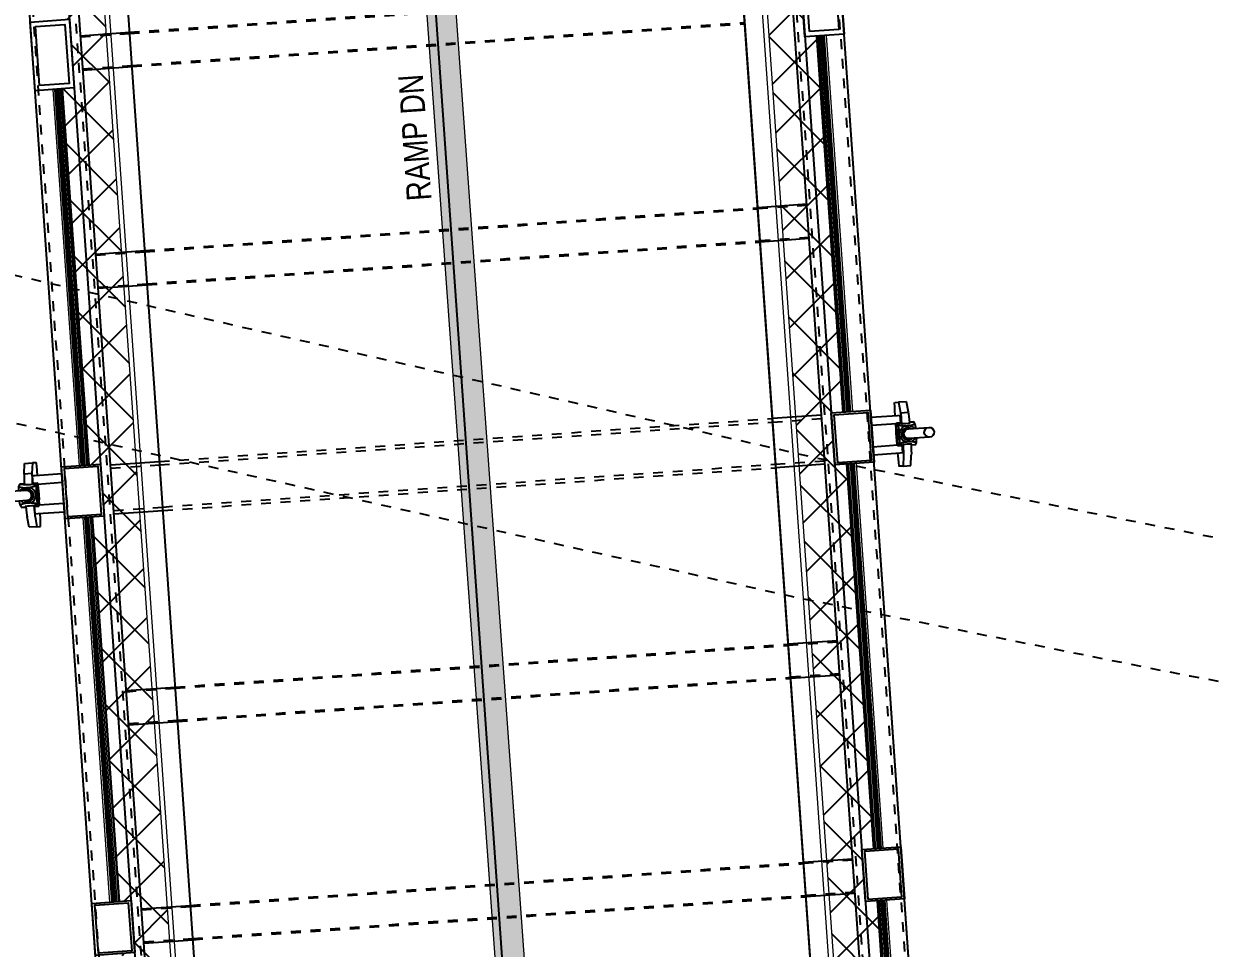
# Model space of a CAD drawing. Header units: millimetres. Extents: x 50357 to 985146, y 723188 to 1803594.
# Drawn here: x 834544.32 to 834556.41, y 818179.94 to 818189.34 of the extents above; entities that cross this region are included whole.
import ezdxf
from ezdxf.xclip import XClip

# ---------------------------------------------------------------- set-up
doc = ezdxf.new("R2010")
doc.units = ezdxf.units.MM
doc.header["$LTSCALE"] = 3
doc.header["$MEASUREMENT"] = 0
for name, pattern in [('DASHED2', [0.375, 0.25, -0.125]), ('PHANTOM2', [1.25, 0.625, -0.125, 0.125, -0.125, 0.125, -0.125]), ('x-baseplan$0$DGN Style 2', [1.94727e-06, 0, -1.94727e-06]), ('XXASB-PIW-ARC-DWG-1012-MWP-XXXX-WS3-XC$0$XXXXX-PIW-P-ASB_BRIDGE_DECK_STR-XXX$0$Member Hidden', [4.5, 2.5, -2])]:
    doc.linetypes.add(name, pattern=pattern)
doc.layers.add('-Excluded area line', color=7, linetype='DASHED2', lineweight=40)
doc.layers.add('00_Xref', color=7, linetype='Continuous')
for name, color, linetype, true_color in [('WKD071__', 7, 'Continuous', 0x6e6e6e), ('x-baseplan$0$AR-ROAD_AR_BS_MI_', 7, 'Continuous', 0x6d6d6d), ('XXASB-PIW-ARC-DWG-1012-MWP-XXXX-WS3-XC$0$XXXXX-PIW-P-ASB_BRIDGE_DECK_ARC-XXX$0$A-GENM_PATT', 7, 'Continuous', 0x6e6e6e), ('XXASB-PIW-ARC-DWG-1012-MWP-XXXX-WS3-XC$0$XXXXX-PIW-P-ASB_BRIDGE_DECK_STR-XXX$0$A-GENM', 7, 'Continuous', 0x6e6e6e), ('XXASB-PIW-ARC-DWG-1012-MWP-XXXX-WS3-XC$0$XXXXX-PIW-P-ASB_BRIDGE_DECK_STR-XXX$0$ADS04012', 7, 'Continuous', 0x6e6e6e), ('XXASB-PIW-ARC-DWG-1012-MWP-XXXX-WS3-XC$0$XXXXX-PIW-P-ASB_BRIDGE_DECK_STR-XXX$0$ADS280__', 7, 'Continuous', 0x6e6e6e), ('XXASB-PIW-ARC-DWG-1012-MWP-XXXX-WS3-XC$0$XXXXX-PIW-P-ASB_BRIDGE_DECK_STR-XXX$0$ADS280_B', 7, 'Continuous', 0x6e6e6e), ('XXASB-PIW-ARC-DWG-1012-MWP-XXXX-WS3-XC$0$XXXXX-PIW-P-ASB_BRIDGE_DECK_STR-XXX$0$ADS280_C', 7, 'Continuous', 0x6e6e6e), ('XXASB-PIW-ARC-DWG-1012-MWP-XXXX-WS3-XC$0$XXXXX-PIW-P-ASB_BRIDGE_DECK_STR-XXX$0$ADS280_H', 7, 'XXASB-PIW-ARC-DWG-1012-MWP-XXXX-WS3-XC$0$XXXXX-PIW-P-ASB_BRIDGE_DECK_STR-XXX$0$Member Hidden', 0x6e6e6e)]:
    doc.layers.add(name, color=color, linetype=linetype, true_color=true_color)
for name, color, linetype, lineweight, true_color in [('XXASB-PIW-ARC-DWG-1012-MWP-XXXX-WS3-XC$0$XXXXX-PIW-P-ASB_BRIDGE_DECK_ARC-XXX$0$A-FLOR', 7, 'Continuous', 25, 0x6e6e6e), ('XXASB-PIW-ARC-DWG-1012-MWP-XXXX-WS3-XC$0$XXXXX-PIW-P-ASB_BRIDGE_DECK_ARC-XXX$0$A-FLOR-HRAL', 7, 'Continuous', 13, 0x6e6e6e), ('XXASB-PIW-ARC-DWG-1012-MWP-XXXX-WS3-XC$0$XXXXX-PIW-P-ASB_BRIDGE_DECK_ARC-XXX$0$A-GENM', 7, 'Continuous', 13, 0x6e6e6e), ('XXASB-PIW-ARC-DWG-1012-MWP-XXXX-WS3-XC$0$XXXXX-PIW-P-ASB_BRIDGE_DECK_ARC-XXX$0$ADS280__', 7, 'Continuous', 13, 0x6e6e6e), ('XXASB-PIW-ARC-DWG-1012-MWP-XXXX-WS3-XC$0$XXXXX-PIW-P-ASB_BRIDGE_DECK_ARC-XXX$0$Q-SPCQ', 7, 'Continuous', 13, 0x6e6e6e)]:
    doc.layers.add(name, color=color, linetype=linetype, lineweight=lineweight, true_color=true_color)
doc.styles.add('XXASB-PIW-ARC-DWG-1012-MWP-XXXX-WS3-XC$0$XXXXX-PIW-P-ASB_BRIDGE_DECK_STR-XXX$0$Standard', font='arial.ttf', dxfattribs={"width": 0.8})

# ---------------------------------------------------------------- blocks, each defined once
blk = doc.blocks.new('x-baseplan')
blk.add_lwpolyline([(834550.55, 818213.81), (834557.171, 818119.106), (834549.739, 818118.586), (834547.98, 818143.75), (834547.581, 818143.722), (834547.541, 818144.296), (834539.964, 818143.766), (834540.021, 818142.96), (834532.454, 818142.451), (834523.973, 818144.32), (834526.254, 818154.672), (834539.411, 818151.675), (834539.646, 818148.322), (834547.222, 818148.851), (834547.183, 818149.408), (834547.582, 818149.436), (834542.996, 818215.041), (834543.221, 818215.057), (834550.326, 818213.794), (834550.55, 818213.81)])
at = {"layer": 'x-baseplan$0$AR-ROAD_AR_BS_MI_', "linetype": 'x-baseplan$0$DGN Style 2', "flags": 128}
for points in [[(834535.9, 818189.013), (834542.365, 818187.211), (834552.454, 818184.913), (834554.355, 818184.534), (834556.444, 818184.118), (834560.446, 818183.392), (834564.461, 818182.737), (834568.486, 818182.152), (834572.521, 818181.637), (834580.728, 818181.152)], [(834535.563, 818187.615), (834542.012, 818185.778), (834552.197, 818183.506), (834556.186, 818182.71), (834560.189, 818181.985), (834564.203, 818181.33), (834568.229, 818180.745), (834573.74, 818180.042)]]:
    blk.add_lwpolyline(points, dxfattribs=at)
blk = doc.blocks.new('XXASB-PIW-ARC-DWG-1012-MWP-XXXX-WS3-XC$0$XXXXX-PIW-P-ASB_BRIDGE_DECK_ARC-XXX$0$Top Rail Type - Top Rail_Internal_-3272771-DECK F_F_L__ARC')
at = {"layer": 'XXASB-PIW-ARC-DWG-1012-MWP-XXXX-WS3-XC$0$XXXXX-PIW-P-ASB_BRIDGE_DECK_ARC-XXX$0$A-FLOR-HRAL'}
for p, q in [((-673385, 127659), (-673385, 164859)), ((-673335, 127659), (-673335, 164859))]:
    blk.add_line(p, q, dxfattribs=at)
blk = doc.blocks.new('XXASB-PIW-ARC-DWG-1012-MWP-XXXX-WS3-XC$0$XXXXX-PIW-P-ASB_BRIDGE_DECK_ARC-XXX$0$Top Rail Type - Top Rail_Internal_-3272781-DECK F_F_L__ARC')
at = {"layer": 'XXASB-PIW-ARC-DWG-1012-MWP-XXXX-WS3-XC$0$XXXXX-PIW-P-ASB_BRIDGE_DECK_ARC-XXX$0$A-FLOR-HRAL'}
for p, q in [((-666710, 127659), (-666710, 164873)), ((-666660, 127659), (-666660, 164870))]:
    blk.add_line(p, q, dxfattribs=at)
blk = doc.blocks.new('XXASB-PIW-ARC-DWG-1012-MWP-XXXX-WS3-XC$0$XXXXX-PIW-P-ASB_BRIDGE_DECK_ARC-XXX$0$Railing - Railing-3272793-DECK F_F_L__ARC')
at = {"layer": 'XXASB-PIW-ARC-DWG-1012-MWP-XXXX-WS3-XC$0$XXXXX-PIW-P-ASB_BRIDGE_DECK_ARC-XXX$0$A-FLOR-HRAL'}
for p, q in [((-666157, 145109), (-666157, 141274)), ((-666138, 141274), (-666138, 145109)), ((-666135, 141274), (-666135, 145109)), ((-666128, 141274), (-666128, 145109)), ((-666126, 141274), (-666126, 145109)), ((-666125, 141274), (-666125, 145109)), ((-666119, 141274), (-666119, 145109)), ((-666118, 141274), (-666118, 145109)), ((-666117, 141274), (-666117, 145109)), ((-666116, 141274), (-666116, 145109)), ((-666110, 141274), (-666110, 145109)), ((-666109, 141274), (-666109, 145109)), ((-666107, 141274), (-666107, 145109)), ((-666099, 141274), (-666099, 145109)), ((-666097, 141274), (-666097, 145109)), ((-666078, 141274), (-666078, 145109)), ((-666157, 140744), (-666157, 136824)), ((-666138, 136824), (-666138, 140744)), ((-666135, 136824), (-666135, 140744)), ((-666128, 136824), (-666128, 140744)), ((-666126, 136824), (-666126, 140744)), ((-666125, 136824), (-666125, 140744)), ((-666119, 136824), (-666119, 140744)), ((-666118, 136824), (-666118, 140744)), ((-666117, 136824), (-666117, 140744)), ((-666116, 136824), (-666116, 140744)), ((-666110, 136824), (-666110, 140744)), ((-666109, 136824), (-666109, 140744)), ((-666107, 136824), (-666107, 140744)), ((-666100, 136824), (-666099, 140744)), ((-666097, 136824), (-666097, 140744)), ((-666078, 136824), (-666078, 140744)), ((-666157, 136294), (-666157, 132374)), ((-666138, 132374), (-666138, 136294)), ((-666135, 132374), (-666135, 136294)), ((-666128, 132374), (-666128, 136294)), ((-666126, 132374), (-666126, 136294)), ((-666125, 132374), (-666125, 136294)), ((-666119, 132374), (-666119, 136294)), ((-666118, 132374), (-666118, 136294)), ((-666117, 132374), (-666117, 136294)), ((-666116, 132374), (-666116, 136294)), ((-666110, 132374), (-666110, 136294)), ((-666109, 132374), (-666109, 136294)), ((-666107, 132374), (-666107, 136294)), ((-666100, 132374), (-666100, 136294)), ((-666097, 132374), (-666097, 136294)), ((-666078, 132374), (-666078, 136294))]:
    blk.add_line(p, q, dxfattribs=at)
blk = doc.blocks.new('XXASB-PIW-ARC-DWG-1012-MWP-XXXX-WS3-XC$0$XXXXX-PIW-P-ASB_BRIDGE_DECK_ARC-XXX$0$Railing - Railing-3272798-DECK F_F_L__ARC')
at = {"layer": 'XXASB-PIW-ARC-DWG-1012-MWP-XXXX-WS3-XC$0$XXXXX-PIW-P-ASB_BRIDGE_DECK_ARC-XXX$0$A-FLOR-HRAL'}
for p, q in [((-673967, 145109), (-673967, 141274)), ((-673948, 145109), (-673948, 141274)), ((-673945, 145109), (-673945, 141274)), ((-673938, 145109), (-673938, 141274)), ((-673936, 145109), (-673936, 141274)), ((-673935, 145109), (-673935, 141274)), ((-673929, 145109), (-673929, 141274)), ((-673928, 145109), (-673928, 141274)), ((-673927, 145109), (-673927, 141274)), ((-673926, 145109), (-673926, 141274)), ((-673920, 145109), (-673920, 141274)), ((-673919, 145109), (-673919, 141274)), ((-673917, 145109), (-673917, 141274)), ((-673909, 145109), (-673909, 141274)), ((-673907, 145109), (-673907, 141274)), ((-673888, 141274), (-673888, 145109)), ((-673967, 140744), (-673967, 136824)), ((-673948, 140744), (-673948, 136824)), ((-673945, 140744), (-673945, 136824)), ((-673938, 140744), (-673938, 136824)), ((-673936, 140744), (-673936, 136824)), ((-673935, 140744), (-673935, 136824)), ((-673929, 140744), (-673929, 136824)), ((-673928, 140744), (-673928, 136824)), ((-673927, 140744), (-673927, 136824)), ((-673926, 140744), (-673926, 136824)), ((-673920, 140744), (-673920, 136824)), ((-673919, 140744), (-673919, 136824)), ((-673917, 140744), (-673917, 136824)), ((-673909, 140744), (-673910, 136824)), ((-673907, 140744), (-673907, 136824)), ((-673888, 136824), (-673888, 140744))]:
    blk.add_line(p, q, dxfattribs=at)
blk = doc.blocks.new('XXASB-PIW-ARC-DWG-1012-MWP-XXXX-WS3-XC$0$XXXXX-PIW-P-ASB_BRIDGE_DECK_ARC-XXX')
at = {"layer": 'XXASB-PIW-ARC-DWG-1012-MWP-XXXX-WS3-XC$0$XXXXX-PIW-P-ASB_BRIDGE_DECK_ARC-XXX$0$A-GENM_PATT'}
h = blk.add_hatch(dxfattribs=at)
h.set_pattern_fill('ANSI37', color=256, scale=3000)
h.set_pattern_definition([(45, (6708.63, 468.96), (-265.16504294, 265.16504294), []), (135, (6708.63, 468.96), (-265.16504294, -265.16504294), [])])
h.paths.add_polyline_path([(834551553, 818194271), (834551915, 818194296), (834551960, 818193649), (834552090, 818193658), (834552351, 818189917), (834552221, 818189908), (834552270, 818189210), (834552400, 818189219), (834552667, 818185393), (834552538, 818185384), (834552575, 818184855), (834552704, 818184864), (834552978, 818180954), (834552848, 818180945), (834552885, 818180416), (834553015, 818180425), (834553288, 818176515), (834553158, 818176506), (834553195, 818175977), (834553325, 818175986), (834553598, 818172076), (834553469, 818172067), (834553505, 818171538), (834553635, 818171547), (834553832, 818168734), (834553341, 818168699)])
h = blk.add_hatch(dxfattribs=at)
h.set_pattern_fill('ANSI37', color=256, scale=3000)
h.set_pattern_definition([(45, (0, 0), (-265.16504294, 265.16504294), []), (135, (0, 0), (-265.16504294, -265.16504294), [])])
h.paths.add_polyline_path([(834544844, 818193802), (834544483, 818193777), (834544528, 818193129), (834544398, 818193120), (834544660, 818189379), (834544789, 818189388), (834544838, 818188690), (834544709, 818188681), (834544976, 818184855), (834545106, 818184865), (834545143, 818184336), (834545013, 818184327), (834545286, 818180416), (834545416, 818180425), (834545453, 818179897), (834545323, 818179888), (834545597, 818175977), (834545726, 818175986), (834545763, 818175457), (834545634, 818175448), (834545907, 818171538), (834546037, 818171547), (834546074, 818171018), (834545944, 818171009), (834546141, 818168196), (834546632, 818168230)])
at = {"layer": 'XXASB-PIW-ARC-DWG-1012-MWP-XXXX-WS3-XC$0$XXXXX-PIW-P-ASB_BRIDGE_DECK_ARC-XXX$0$Q-SPCQ'}
h = blk.add_hatch(dxfattribs=at)
h.set_pattern_fill('FLEX', color=256, scale=10, angle=93.9987)
h.set_pattern_definition([(93.998705, (834733143.105, 817782021.74), (-63.345417, -4.4281045), [63.5, -63.5]), (138.998705, (834733138.677, 817782085.085), (-63.345417, -4.4281045), [15.875, -58.052561, 15.875, -89.802561])])
h.paths.add_polyline_path([(834551476, 818147152), (834551775, 818147173), (834546924, 818214372), (834546620, 818214426)])
at = {"layer": 'XXASB-PIW-ARC-DWG-1012-MWP-XXXX-WS3-XC$0$XXXXX-PIW-P-ASB_BRIDGE_DECK_ARC-XXX$0$A-FLOR'}
blk.add_line((834551685, 818144159), (834547177, 818208652), dxfattribs=at)
at = {"layer": 'XXASB-PIW-ARC-DWG-1012-MWP-XXXX-WS3-XC$0$XXXXX-PIW-P-ASB_BRIDGE_DECK_ARC-XXX$0$A-GENM'}
for p, q in [((834552385, 818189218), (834552652, 818185392)), ((834552667, 818185393), (834552400, 818189219)), ((834544709, 818188681), (834544976, 818184855)), ((834544991, 818184856), (834544723, 818188682)), ((834552689, 818184863), (834552963, 818180953)), ((834552978, 818180954), (834552704, 818184864)), ((834545013, 818184327), (834545286, 818180416)), ((834545301, 818180417), (834545028, 818184328)), ((834553000, 818180424), (834553273, 818176514)), ((834553288, 818176515), (834553015, 818180425))]:
    blk.add_line(p, q, dxfattribs=at)
at = {"layer": 'XXASB-PIW-ARC-DWG-1012-MWP-XXXX-WS3-XC$0$XXXXX-PIW-P-ASB_BRIDGE_DECK_ARC-XXX$0$ADS280__'}
for p, q in [((834550324, 818208447), (834554796, 818144477)), ((834548232, 818148750), (834544089, 818208011))]:
    blk.add_line(p, q, dxfattribs=at)
at = {"layer": 'XXASB-PIW-ARC-DWG-1012-MWP-XXXX-WS3-XC$0$XXXXX-PIW-P-ASB_BRIDGE_DECK_ARC-XXX$0$Q-SPCQ'}
blk.add_lwpolyline([(834551476, 818147152), (834551775, 818147173), (834546924, 818214372), (834546620, 818214426)], close=True, dxfattribs=at)
at = {"layer": 'XXASB-PIW-ARC-DWG-1012-MWP-XXXX-WS3-XC$0$XXXXX-PIW-P-ASB_BRIDGE_DECK_ARC-XXX$0$A-FLOR-HRAL', "rotation": 3.999000000000387}
for name in ['XXASB-PIW-ARC-DWG-1012-MWP-XXXX-WS3-XC$0$XXXXX-PIW-P-ASB_BRIDGE_DECK_ARC-XXX$0$Railing - Railing-3272798-DECK F_F_L__ARC', 'XXASB-PIW-ARC-DWG-1012-MWP-XXXX-WS3-XC$0$XXXXX-PIW-P-ASB_BRIDGE_DECK_ARC-XXX$0$Railing - Railing-3272793-DECK F_F_L__ARC', 'XXASB-PIW-ARC-DWG-1012-MWP-XXXX-WS3-XC$0$XXXXX-PIW-P-ASB_BRIDGE_DECK_ARC-XXX$0$Top Rail Type - Top Rail_Internal_-3272781-DECK F_F_L__ARC', 'XXASB-PIW-ARC-DWG-1012-MWP-XXXX-WS3-XC$0$XXXXX-PIW-P-ASB_BRIDGE_DECK_ARC-XXX$0$Top Rail Type - Top Rail_Internal_-3272771-DECK F_F_L__ARC']:
    blk.add_blockref(name, (835227065, 818090920), dxfattribs=at)
blk = doc.blocks.new('XXASB-PIW-ARC-DWG-1012-MWP-XXXX-WS3-XC$0$XXXXX-PIW-P-ASB_BRIDGE_DECK_STR-XXX$0$C1')
at = {"layer": 'XXASB-PIW-ARC-DWG-1012-MWP-XXXX-WS3-XC$0$XXXXX-PIW-P-ASB_BRIDGE_DECK_STR-XXX$0$ADS280_C'}
for points in [[(-350, 200), (350, 200), (350, -200), (-350, -200)], [(-300, 150), (300, 150), (300, -150), (-300, -150)]]:
    blk.add_lwpolyline(points, close=True, dxfattribs=at)
blk = doc.blocks.new('XXASB-PIW-ARC-DWG-1012-MWP-XXXX-WS3-XC$0$XXXXX-PIW-P-ASB_BRIDGE_DECK_STR-XXX$0$C2')
at = {"layer": 'XXASB-PIW-ARC-DWG-1012-MWP-XXXX-WS3-XC$0$XXXXX-PIW-P-ASB_BRIDGE_DECK_STR-XXX$0$ADS280_C'}
for points in [[(-265, 200), (265, 200), (265, -200), (-265, -200)], [(-245, 170), (245, 170), (245, -170), (-245, -170)]]:
    blk.add_lwpolyline(points, close=True, dxfattribs=at)
blk = doc.blocks.new('XXASB-PIW-ARC-DWG-1012-MWP-XXXX-WS3-XC$0$XXXXX-PIW-P-ASB_BRIDGE_DECK_STR-XXX$0$Hanger Joint - Hanger Joint-V14-DECK F_F_L__STR')
at = {"layer": 'XXASB-PIW-ARC-DWG-1012-MWP-XXXX-WS3-XC$0$XXXXX-PIW-P-ASB_BRIDGE_DECK_STR-XXX$0$A-GENM'}
for p, q in [((834555111, 818158859), (834555072, 818158856)), ((834555111, 818158859), (834555190, 818158864)), ((834555129, 818158754), (834555111, 818158859)), ((834555190, 818158864), (834555209, 818158760)), ((834555082, 818158639), (834555086, 818158581)), ((834555093, 818158482), (834555097, 818158424)), ((834555156, 818158210), (834555160, 818158318)), ((834555160, 818158318), (834555240, 818158324)), ((834555240, 818158324), (834555236, 818158216)), ((834555117, 818158208), (834555156, 818158210)), ((834555236, 818158216), (834555156, 818158210))]:
    blk.add_line(p, q, dxfattribs=at)
for centre, major_axis, start_param, end_param in [((834555083, 818158707), (-10, 150), 0, 1.452786), ((834555222, 818158541), (-16, 230), 5.198748, 5.968692), ((834555142, 818158535), (-16, 230), 5.199753, 5.968692), ((834555142, 818158535), (-16, 230), 3.477995, 4.225484), ((834555222, 818158541), (-16, 230), 3.477995, 4.226477), ((834555107, 818158357), (-10, 150), 1.688806, 3.141593)]:
    blk.add_ellipse(centre, major_axis=major_axis, ratio=0.035329, start_param=start_param, end_param=end_param, dxfattribs=at)
blk = doc.blocks.new('XXASB-PIW-ARC-DWG-1012-MWP-XXXX-WS3-XC$0$XXXXX-PIW-P-ASB_BRIDGE_DECK_STR-XXX$0$Hanger Node - Hanger Node-V24-DECK F_F_L__STR')
at = {"layer": 'XXASB-PIW-ARC-DWG-1012-MWP-XXXX-WS3-XC$0$XXXXX-PIW-P-ASB_BRIDGE_DECK_STR-XXX$0$A-GENM'}
for p, q in [((834546255, 818158031), (834546251, 818158022)), ((834546255, 818158031), (834546298, 818158034)), ((834546299, 818158035), (834546256, 818158032)), ((834546298, 818158034), (834546288, 818158010)), ((834546112, 818157998), (834546123, 818158022)), ((834546166, 818158026), (834546123, 818158023)), ((834546123, 818158022), (834546166, 818158025)), ((834546161, 818158015), (834546166, 818158025)), ((834546194, 818157970), (834546190, 818157970)), ((834546309, 818157973), (834546304, 818157973)), ((834546313, 818157967), (834546309, 818157973)), ((834546139, 818157789), (834546125, 818157811)), ((834546139, 818157789), (834546182, 818157792)), ((834546140, 818157788), (834546183, 818157791)), ((834546182, 818157792), (834546176, 818157801)), ((834546198, 818157850), (834546202, 818157850)), ((834546266, 818157807), (834546272, 818157798)), ((834546272, 818157798), (834546314, 818157801)), ((834546272, 818157797), (834546315, 818157800)), ((834546301, 818157824), (834546314, 818157801)), ((834546312, 818157863), (834546317, 818157863)), ((834546317, 818157863), (834546320, 818157870))]:
    blk.add_line(p, q, dxfattribs=at)
at = {"layer": 'XXASB-PIW-ARC-DWG-1012-MWP-XXXX-WS3-XC$0$XXXXX-PIW-P-ASB_BRIDGE_DECK_STR-XXX$0$A-GENM', "flags": 128}
for points in [[(834546251, 818158022), (834546229, 818158019), (834546206, 818158018), (834546183, 818158016), (834546161, 818158015)], [(834546176, 818157801), (834546198, 818157803), (834546221, 818157805), (834546244, 818157806), (834546266, 818157807)]]:
    blk.add_lwpolyline(points, dxfattribs=at)
at = {"layer": 'XXASB-PIW-ARC-DWG-1012-MWP-XXXX-WS3-XC$0$XXXXX-PIW-P-ASB_BRIDGE_DECK_STR-XXX$0$A-GENM'}
for centre, major_axis, ratio, start_param, end_param in [((834546264, 818157915), (-8, 118), 0.035329, 6.176011, 6.419948), ((834546307, 818157918), (-8, 118), 0.035329, 5.184875, 6.419948), ((834546131, 818157905), (-8, 118), 0.035329, 6.176011, 6.419948), ((834546199, 818157910), (-5.9, 84.8), 0.999376, 0.359432, 0.938516), ((834546198, 818157910), (-4.4, 63.2), 0.999376, 0.000003, 0.649708), ((834546194, 818157910), (-4.2, 59.9), 0.999376, 0.000002, 0.558196), ((834546174, 818157908), (-8, 118), 0.035329, 6.119778, 6.419948), ((834546194, 818157910), (-4.2, 59.9), 0.999376, 3.141599, 6.283191), ((834546198, 818157910), (-4.4, 63.2), 0.999376, 3.141592, 6.283185), ((834546198, 818157910), (-4.2, 59.9), 0.999376, 3.141595, 6.283188), ((834546190, 818157910), (-3.5, 49.9), 0.999376, 5.834386, 5.870449), ((834546199, 818157910), (-5.9, 84.8), 0.999376, 3.501025, 5.923751), ((834546190, 818157910), (-3.5, 49.9), 0.999376, 5.331252, 5.420692), ((834546190, 818157910), (-3.5, 49.9), 0.999376, 4.904436, 4.936786), ((834546308, 818157918), (-3.8, 54.9), 0.035329, 6.058786, 7.853982), ((834546307, 818157918), (-3.2, 45.6), 0.035329, 0.261799, 1.570796), ((834546307, 818157918), (-3.2, 45.6), 0.035329, 1.570796, 2.879793), ((834546308, 818157918), (-3.8, 54.9), 0.035329, 1.570796, 3.365992), ((834546313, 818157918), (-3.8, 54.9), 0.035329, 5.989381, 7.853982), ((834546313, 818157918), (-3.8, 54.9), 0.035329, 1.570796, 3.435396), ((834546316, 818157918), (-3.4, 48.8), 0.035329, 4.712389, 7.853982), ((834546316, 818157918), (-3.4, 48.8), 0.035329, 1.570796, 4.712389), ((834546199, 818157910), (-5.9, 84.8), 0.999376, 2.203089, 2.782161), ((834546131, 818157905), (-8, 118), 0.035329, 3.00483, 3.248767), ((834546198, 818157910), (-4.4, 63.2), 0.999376, 2.491885, 3.141589), ((834546194, 818157910), (-4.2, 59.9), 0.999376, 2.5834, 3.141593), ((834546174, 818157908), (-8, 118), 0.035329, 3.00483, 3.308379), ((834546190, 818157910), (-3.5, 49.9), 0.999376, 3.554329, 3.590392), ((834546190, 818157910), (-3.5, 49.9), 0.999376, 4.00824, 4.075667), ((834546190, 818157910), (-3.5, 49.9), 0.999376, 4.48799, 4.52034), ((834546264, 818157915), (-8, 118), 0.035329, 3.00483, 3.248767), ((834546307, 818157918), (-8, 118), 0.035329, 3.00483, 4.239903)]:
    blk.add_ellipse(centre, major_axis=major_axis, ratio=ratio, start_param=start_param, end_param=end_param, dxfattribs=at)
for points, knots in [([(834546111, 818157954), (834546111, 818157955), (834546111, 818157956), (834546111, 818157958), (834546111, 818157962), (834546111, 818157966), (834546111, 818157973), (834546111, 818157981), (834546112, 818157989), (834546112, 818157995), (834546112, 818157998)], [0.6920213, 0.6920213, 0.6920213, 0.6920213, 0.7, 0.7166667, 0.7333333, 0.7666667, 0.8, 0.8666667, 0.9333333, 1, 1, 1, 1]), ([(834546112, 818157998), (834546115, 818157997), (834546121, 818157995), (834546128, 818157994), (834546135, 818157992), (834546140, 818157991), (834546145, 818157990), (834546150, 818157989), (834546157, 818157988), (834546161, 818157988), (834546164, 818157987)], [0, 0, 0, 0, 0.2, 0.4, 0.5, 0.6, 0.7, 0.8, 0.9, 1, 1, 1, 1]), ([(834546164, 818157987), (834546167, 818157987), (834546170, 818157988), (834546175, 818157988), (834546178, 818157988), (834546183, 818157988), (834546188, 818157988), (834546191, 818157989), (834546193, 818157989)], [0, 0, 0, 0, 0.333333, 0.416667, 0.5, 0.666667, 0.833333, 1, 1, 1, 1]), ([(834546193, 818157989), (834546195, 818157989), (834546199, 818157989), (834546204, 818157990), (834546208, 818157990), (834546211, 818157990), (834546216, 818157991), (834546220, 818157991), (834546223, 818157992)], [0, 0, 0, 0, 0.166667, 0.333333, 0.5, 0.583333, 0.666667, 1, 1, 1, 1]), ([(834546223, 818157992), (834546226, 818157992), (834546232, 818157993), (834546239, 818157995), (834546246, 818157997), (834546252, 818157999), (834546259, 818158001), (834546267, 818158003), (834546276, 818158006), (834546284, 818158009), (834546288, 818158010)], [0, 0, 0, 0, 0.1, 0.2, 0.3, 0.4, 0.5, 0.6, 0.8, 1, 1, 1, 1]), ([(834546288, 818158010), (834546287, 818158007), (834546287, 818158002), (834546287, 818157993), (834546286, 818157985), (834546286, 818157979), (834546286, 818157974), (834546286, 818157971), (834546286, 818157968), (834546286, 818157966), (834546286, 818157964), (834546286, 818157962), (834546286, 818157960), (834546286, 818157958), (834546286, 818157956), (834546286, 818157953), (834546286, 818157951), (834546286, 818157949), (834546286, 818157949), (834546286, 818157947), (834546286, 818157946), (834546286, 818157944), (834546286, 818157942), (834546286, 818157939), (834546286, 818157936), (834546286, 818157933), (834546287, 818157931), (834546287, 818157930), (834546287, 818157928), (834546287, 818157926), (834546287, 818157923), (834546287, 818157920), (834546287, 818157916), (834546288, 818157913), (834546288, 818157909), (834546288, 818157906), (834546288, 818157904), (834546288, 818157903), (834546289, 818157901), (834546289, 818157900), (834546289, 818157897), (834546289, 818157893), (834546290, 818157890), (834546290, 818157888), (834546290, 818157887), (834546290, 818157885), (834546291, 818157884), (834546291, 818157883), (834546291, 818157882), (834546291, 818157880), (834546291, 818157877), (834546292, 818157874), (834546292, 818157872), (834546292, 818157871), (834546293, 818157869), (834546293, 818157867), (834546293, 818157865), (834546294, 818157862), (834546294, 818157859), (834546295, 818157855), (834546296, 818157848), (834546297, 818157840), (834546299, 818157832), (834546300, 818157826), (834546301, 818157824)], [0, 0, 0, 0, 0.066667, 0.133333, 0.2, 0.233333, 0.266667, 0.283333, 0.3, 0.316667, 0.325, 0.333333, 0.341667, 0.35, 0.366667, 0.383333, 0.391667, 0.395833, 0.4, 0.404167, 0.408333, 0.416667, 0.425, 0.433333, 0.45, 0.458333, 0.4625, 0.466667, 0.470833, 0.475, 0.483333, 0.491667, 0.5, 0.508333, 0.516667, 0.525, 0.529167, 0.533333, 0.5375, 0.541667, 0.55, 0.566667, 0.575, 0.583333, 0.591667, 0.595833, 0.6, 0.604167, 0.608333, 0.616667, 0.633333, 0.65, 0.658333, 0.666667, 0.675, 0.683333, 0.7, 0.716667, 0.733333, 0.766667, 0.8, 0.866667, 0.933333, 1, 1, 1, 1]), ([(834546125, 818157811), (834546125, 818157814), (834546124, 818157820), (834546122, 818157828), (834546121, 818157836), (834546119, 818157842), (834546119, 818157847), (834546118, 818157850), (834546118, 818157852), (834546118, 818157854), (834546118, 818157854)], [0, 0, 0, 0, 0.0666667, 0.1333333, 0.2, 0.2333333, 0.2666667, 0.2833333, 0.3, 0.307938, 0.307938, 0.307938, 0.307938]), ([(834546175, 818157829), (834546173, 818157828), (834546168, 818157827), (834546162, 818157825), (834546156, 818157823), (834546151, 818157822), (834546147, 818157820), (834546141, 818157818), (834546133, 818157815), (834546128, 818157813), (834546125, 818157811)], [0, 0, 0, 0, 0.1, 0.2, 0.3, 0.4, 0.5, 0.6, 0.8, 1, 1, 1, 1]), ([(834546204, 818157831), (834546202, 818157831), (834546199, 818157831), (834546194, 818157831), (834546190, 818157830), (834546186, 818157830), (834546182, 818157829), (834546178, 818157829), (834546175, 818157829)], [0, 0, 0, 0, 0.166667, 0.333333, 0.5, 0.583333, 0.666667, 1, 1, 1, 1]), ([(834546234, 818157833), (834546231, 818157833), (834546227, 818157833), (834546223, 818157832), (834546219, 818157832), (834546215, 818157832), (834546210, 818157832), (834546206, 818157832), (834546204, 818157831)], [0, 0, 0, 0, 0.333333, 0.416667, 0.5, 0.666667, 0.833333, 1, 1, 1, 1]), ([(834546301, 818157824), (834546297, 818157824), (834546289, 818157826), (834546279, 818157827), (834546271, 818157829), (834546264, 818157830), (834546258, 818157830), (834546251, 818157831), (834546243, 818157832), (834546237, 818157833), (834546234, 818157833)], [0, 0, 0, 0, 0.2, 0.4, 0.5, 0.6, 0.7, 0.8, 0.9, 1, 1, 1, 1])]:
    blk.add_open_spline(points, degree=3, knots=knots, dxfattribs=at)
blk = doc.blocks.new('XXASB-PIW-ARC-DWG-1012-MWP-XXXX-WS3-XC$0$XXXXX-PIW-P-ASB_BRIDGE_DECK_STR-XXX$0$Hanger Rod M100 - Vertical Rod-3372036-DECK F_F_L__STR')
at = {"layer": 'XXASB-PIW-ARC-DWG-1012-MWP-XXXX-WS3-XC$0$XXXXX-PIW-P-ASB_BRIDGE_DECK_STR-XXX$0$A-GENM'}
for p, q in [((834546187, 818157959), (834545980, 818157945)), ((834545987, 818157845), (834546194, 818157860))]:
    blk.add_line(p, q, dxfattribs=at)
for centre, start_param, end_param in [((834545984, 818157895), 0.000004, 3.141596), ((834545984, 818157895), 3.141598, 6.28319), ((834546190, 818157910), 5.345359, 6.283183), ((834546190, 818157910), 3.141591, 5.330727), ((834546190, 818157910), 5.331723, 5.340486)]:
    blk.add_ellipse(centre, major_axis=(-3.5, 49.9), ratio=0.999376, start_param=start_param, end_param=end_param, dxfattribs=at)
blk = doc.blocks.new('XXASB-PIW-ARC-DWG-1012-MWP-XXXX-WS3-XC$0$XXXXX-PIW-P-ASB_BRIDGE_DECK_STR-XXX$0$Steel Plate - 85mm-2198207-DECK F_F_L__STR')
at = {"layer": 'XXASB-PIW-ARC-DWG-1012-MWP-XXXX-WS3-XC$0$XXXXX-PIW-P-ASB_BRIDGE_DECK_STR-XXX$0$A-GENM'}
for p, q in [((-262, -42), (-262, 43)), ((-217, 43), (-262, 43)), ((37, 43), (-217, 43)), ((37, 43), (37, -42)), ((-262, -42), (-234, -42)), ((-234, -42), (37, -42))]:
    blk.add_line(p, q, dxfattribs=at)
blk = doc.blocks.new('XXASB-PIW-ARC-DWG-1012-MWP-XXXX-WS3-XC$0$XXXXX-PIW-P-ASB_BRIDGE_DECK_STR-XXX$0$Steel Plate - 85mm-3367292-DECK F_F_L__STR')
at = {"layer": 'XXASB-PIW-ARC-DWG-1012-MWP-XXXX-WS3-XC$0$XXXXX-PIW-P-ASB_BRIDGE_DECK_STR-XXX$0$A-GENM'}
for p, q in [((-262, -42), (-262, 43)), ((-234, 43), (-262, 43)), ((37, 43), (-234, 43)), ((37, 43), (37, -42)), ((-262, -42), (-217, -42)), ((-217, -42), (37, -42))]:
    blk.add_line(p, q, dxfattribs=at)
blk = doc.blocks.new('XXASB-PIW-ARC-DWG-1012-MWP-XXXX-WS3-XC$0$XXXXX-PIW-P-ASB_BRIDGE_DECK_STR-XXX$0$TIE ROD')
at = {"layer": 'XXASB-PIW-ARC-DWG-1012-MWP-XXXX-WS3-XC$0$XXXXX-PIW-P-ASB_BRIDGE_DECK_STR-XXX$0$A-GENM', "linetype": 'XXASB-PIW-ARC-DWG-1012-MWP-XXXX-WS3-XC$0$XXXXX-PIW-P-ASB_BRIDGE_DECK_STR-XXX$0$Member Hidden'}
for name, p, rotation in [('XXASB-PIW-ARC-DWG-1012-MWP-XXXX-WS3-XC$0$XXXXX-PIW-P-ASB_BRIDGE_DECK_STR-XXX$0$Hanger Rod M100 - Vertical Rod-3372036-DECK F_F_L__STR', (-757970023, 889568332), 266.0012948640198), ('XXASB-PIW-ARC-DWG-1012-MWP-XXXX-WS3-XC$0$XXXXX-PIW-P-ASB_BRIDGE_DECK_STR-XXX$0$Steel Plate - 85mm-2198207-DECK F_F_L__STR', (-150, 37), 270.000000000139), ('XXASB-PIW-ARC-DWG-1012-MWP-XXXX-WS3-XC$0$XXXXX-PIW-P-ASB_BRIDGE_DECK_STR-XXX$0$Steel Plate - 85mm-3367292-DECK F_F_L__STR', (150, 37), 270.000000000139)]:
    blk.add_blockref(name, p, dxfattribs=dict(at, rotation=rotation))
at = {"layer": 'XXASB-PIW-ARC-DWG-1012-MWP-XXXX-WS3-XC$0$XXXXX-PIW-P-ASB_BRIDGE_DECK_STR-XXX$0$A-GENM'}
for name, p, rotation in [('XXASB-PIW-ARC-DWG-1012-MWP-XXXX-WS3-XC$0$XXXXX-PIW-P-ASB_BRIDGE_DECK_STR-XXX$0$Hanger Joint - Hanger Joint-V14-DECK F_F_L__STR', (757970023, -889576632), 86.00129486401981), ('XXASB-PIW-ARC-DWG-1012-MWP-XXXX-WS3-XC$0$XXXXX-PIW-P-ASB_BRIDGE_DECK_STR-XXX$0$Hanger Node - Hanger Node-V24-DECK F_F_L__STR', (-757970023, 889568332), 266.0012948640198)]:
    blk.add_blockref(name, p, dxfattribs=dict(at, rotation=rotation))
blk = doc.blocks.new('XXASB-PIW-ARC-DWG-1012-MWP-XXXX-WS3-XC$0$XXXXX-PIW-P-ASB_BRIDGE_DECK_STR-XXX')
at = {"layer": 'XXASB-PIW-ARC-DWG-1012-MWP-XXXX-WS3-XC$0$XXXXX-PIW-P-ASB_BRIDGE_DECK_STR-XXX$0$ADS280__'}
for p, q in [((834549771, 818171542), (834547177, 818208652)), ((834554803, 818144377), (834550324, 818208447)), ((834548232, 818148750), (834544089, 818208011))]:
    blk.add_line(p, q, dxfattribs=at)
at = {"layer": 'XXASB-PIW-ARC-DWG-1012-MWP-XXXX-WS3-XC$0$XXXXX-PIW-P-ASB_BRIDGE_DECK_STR-XXX$0$ADS280_B'}
for p, q in [((834548143, 818135677), (834542829, 818211703)), ((834556373, 818136252), (834551201, 818210241)), ((834556373, 818136252), (834551292, 818208940)), ((834554963, 818149250), (834551463, 818199328)), ((834547731, 818148745), (834544230, 818198822)), ((834544901, 818189221), (834545400, 818189256)), ((834544926, 818188872), (834545425, 818188907)), ((834552289, 818187507), (834551790, 818187472)), ((834552313, 818187158), (834551815, 818187123)), ((834545057, 818187001), (834545555, 818187036)), ((834545081, 818186652), (834545580, 818186687)), ((834552439, 818185362), (834551940, 818185327)), ((834545207, 818184857), (834545705, 818184891)), ((834552474, 818184863), (834551975, 818184828)), ((834545241, 818184358), (834545740, 818184393)), ((834552599, 818183068), (834552100, 818183033)), ((834552624, 818182719), (834552125, 818182684)), ((834545367, 818182562), (834545866, 818182597)), ((834545391, 818182213), (834545890, 818182248)), ((834552754, 818180848), (834552256, 818180813)), ((834552779, 818180499), (834552280, 818180464)), ((834545522, 818180343), (834546021, 818180377)), ((834545546, 818179993), (834546045, 818180028))]:
    blk.add_line(p, q, dxfattribs=at)
at = {"layer": 'XXASB-PIW-ARC-DWG-1012-MWP-XXXX-WS3-XC$0$XXXXX-PIW-P-ASB_BRIDGE_DECK_STR-XXX$0$ADS280_H'}
for p, q in [((834554998, 818149253), (834551498, 818199330)), ((834555378, 818149981), (834551926, 818199360)), ((834547267, 818148712), (834543766, 818198790)), ((834547696, 818148742), (834544195, 818198820)), ((834545400, 818189256), (834551634, 818189691)), ((834545401, 818189243), (834551636, 818189679)), ((834545424, 818188919), (834551659, 818189355)), ((834545425, 818188907), (834551658, 818189342)), ((834544902, 818189208), (834545401, 818189243)), ((834544925, 818188884), (834545424, 818188919)), ((834545555, 818187036), (834551789, 818187472)), ((834545556, 818187024), (834551791, 818187460)), ((834552291, 818187494), (834551792, 818187460)), ((834552314, 818187170), (834551815, 818187135)), ((834545579, 818186699), (834551814, 818187135)), ((834545580, 818186687), (834551813, 818187123)), ((834545057, 818186989), (834545556, 818187024)), ((834545080, 818186665), (834545579, 818186699)), ((834545705, 818184891), (834551939, 818185327)), ((834545708, 818184856), (834551941, 818185292)), ((834551941, 818185292), (834552441, 818185327)), ((834551971, 818184863), (834552471, 818184898)), ((834545209, 818184822), (834545708, 818184856)), ((834545738, 818184428), (834551971, 818184863)), ((834545740, 818184393), (834551974, 818184828)), ((834545239, 818184393), (834545738, 818184428)), ((834552601, 818183055), (834552103, 818183020)), ((834545866, 818182597), (834552099, 818183033)), ((834545867, 818182585), (834552101, 818183020)), ((834545889, 818182260), (834552124, 818182696)), ((834552624, 818182731), (834552125, 818182696)), ((834545368, 818182550), (834545867, 818182585)), ((834545890, 818182248), (834552124, 818182684)), ((834545390, 818182225), (834545889, 818182260)), ((834546021, 818180377), (834552254, 818180813)), ((834546022, 818180365), (834552257, 818180801)), ((834552756, 818180836), (834552258, 818180801)), ((834546044, 818180041), (834552279, 818180477)), ((834546045, 818180028), (834552279, 818180464)), ((834552779, 818180512), (834552280, 818180477)), ((834545523, 818180330), (834546022, 818180365)), ((834545546, 818180006), (834546044, 818180041))]:
    blk.add_line(p, q, dxfattribs=at)
at = {"layer": 'XXASB-PIW-ARC-DWG-1012-MWP-XXXX-WS3-XC$0$XXXXX-PIW-P-ASB_BRIDGE_DECK_STR-XXX$0$A-GENM', "xscale": -1, "rotation": 273.9987051264523}
blk.add_blockref('XXASB-PIW-ARC-DWG-1012-MWP-XXXX-WS3-XC$0$XXXXX-PIW-P-ASB_BRIDGE_DECK_STR-XXX$0$TIE ROD', (834552955, 818185148), dxfattribs=at)
at = {"layer": 'XXASB-PIW-ARC-DWG-1012-MWP-XXXX-WS3-XC$0$XXXXX-PIW-P-ASB_BRIDGE_DECK_STR-XXX$0$A-GENM', "rotation": 93.99870513598017}
blk.add_blockref('XXASB-PIW-ARC-DWG-1012-MWP-XXXX-WS3-XC$0$XXXXX-PIW-P-ASB_BRIDGE_DECK_STR-XXX$0$TIE ROD', (834544725, 818184572), dxfattribs=at)
at = {"layer": 'XXASB-PIW-ARC-DWG-1012-MWP-XXXX-WS3-XC$0$XXXXX-PIW-P-ASB_BRIDGE_DECK_STR-XXX$0$ADS280_C', "rotation": 93.99870513598016}
for name, p in [('XXASB-PIW-ARC-DWG-1012-MWP-XXXX-WS3-XC$0$XXXXX-PIW-P-ASB_BRIDGE_DECK_STR-XXX$0$C1', (834552445, 818189573)), ('XXASB-PIW-ARC-DWG-1012-MWP-XXXX-WS3-XC$0$XXXXX-PIW-P-ASB_BRIDGE_DECK_STR-XXX$0$C1', (834544614, 818189025)), ('XXASB-PIW-ARC-DWG-1012-MWP-XXXX-WS3-XC$0$XXXXX-PIW-P-ASB_BRIDGE_DECK_STR-XXX$0$C2', (834552756, 818185134)), ('XXASB-PIW-ARC-DWG-1012-MWP-XXXX-WS3-XC$0$XXXXX-PIW-P-ASB_BRIDGE_DECK_STR-XXX$0$C2', (834544925, 818184586)), ('XXASB-PIW-ARC-DWG-1012-MWP-XXXX-WS3-XC$0$XXXXX-PIW-P-ASB_BRIDGE_DECK_STR-XXX$0$C2', (834553066, 818180694)), ('XXASB-PIW-ARC-DWG-1012-MWP-XXXX-WS3-XC$0$XXXXX-PIW-P-ASB_BRIDGE_DECK_STR-XXX$0$C2', (834545235, 818180147))]:
    blk.add_blockref(name, p, dxfattribs=at)
at = {"layer": 'XXASB-PIW-ARC-DWG-1012-MWP-XXXX-WS3-XC$0$XXXXX-PIW-P-ASB_BRIDGE_DECK_STR-XXX$0$ADS04012', "style": 'XXASB-PIW-ARC-DWG-1012-MWP-XXXX-WS3-XC$0$XXXXX-PIW-P-ASB_BRIDGE_DECK_STR-XXX$0$Standard', "width": 0.8}
blk.add_text('RAMP DN', height=250, rotation=93.9987, dxfattribs=at).set_placement((834548472, 818187551))
blk = doc.blocks.new('XXASB-PIW-ARC-DWG-1012-MWP-XXXX-WS3-XC')
for name in ['XXASB-PIW-ARC-DWG-1012-MWP-XXXX-WS3-XC$0$XXXXX-PIW-P-ASB_BRIDGE_DECK_STR-XXX', 'XXASB-PIW-ARC-DWG-1012-MWP-XXXX-WS3-XC$0$XXXXX-PIW-P-ASB_BRIDGE_DECK_ARC-XXX']:
    blk.add_blockref(name, (0, 0))

msp = doc.modelspace()

# ---------------------------------------------------------------- hatches: boundary and pattern name
at = {"layer": '-Excluded area line'}
h = msp.add_hatch(dxfattribs=at)
h.set_pattern_fill('ANSI31', color=256)
h.set_pattern_definition([(45, (0, -1e-20), (-0.088388347648, 0.088388347648), [])])
edge = h.paths.add_edge_path(flags=0)
edge.add_arc((834576.0018, 818046.0853), 0.5122, 0, 360)
edge = h.paths.add_edge_path(flags=17)
edge.add_line((834509.6545, 817903.2275), (834493.6514, 818132.2001))
edge.add_line((834493.6514, 818132.2001), (834495.2223, 818132.3099))
edge.add_line((834495.2223, 818132.3099), (834492.4442, 818172.006))
edge.add_line((834492.4442, 818172.006), (834490.7844, 818173.101))
edge.add_line((834490.7844, 818173.101), (834489.6765, 818188.9415))
edge.add_line((834489.6765, 818188.9415), (834489.6774, 818188.9421))
edge.add_arc((834477.0466, 818171.6149), 21.4422, 53.90525, 53.90955, ccw=False)
edge.add_line((834489.6787, 818188.9412), (834492.8109, 818186.3755))
edge.add_line((834492.8109, 818186.3755), (834497.7494, 818181.813))
edge.add_arc((834561.6075, 818267.2782), 106.6872, 233.233545, 261.758005)
edge.add_line((834546.3134, 818161.6929), (834554.1557, 818160.6631))
edge.add_line((834554.1557, 818160.6631), (834570.5637, 818158.5084))
edge.add_line((834570.5637, 818158.5084), (834605.9636, 818157.5669))
edge.add_line((834605.9636, 818157.5669), (834605.9639, 818157.5666))
edge.add_line((834605.9639, 818157.5666), (834605.9667, 818157.5668))
edge.add_line((834605.9667, 818157.5668), (834630.1531, 818158.3824))
edge.add_line((834630.1531, 818158.3824), (834633.0978, 818158.5888))
edge.add_line((834633.0978, 818158.5888), (834636.8138, 818105.5105))
edge.add_line((834636.8138, 818105.5105), (834642.7992, 818105.9295))
edge.add_line((834642.7992, 818105.9295), (834646.2911, 818056.0516))
edge.add_line((834646.2911, 818056.0516), (834640.3051, 818055.6325))
edge.add_line((834640.3051, 818055.6325), (834643.399, 818011.4407))
edge.add_line((834643.399, 818011.4407), (834641.1551, 818011.2836))
edge.add_line((834641.1551, 818011.2836), (834643.4009, 817979.1978))
edge.add_line((834643.4009, 817979.1978), (834644.173, 817967.859))
edge.add_line((834644.173, 817967.859), (834644.8988, 817967.9097))
edge.add_line((834644.8988, 817967.9097), (834645.6245, 817967.9604))
edge.add_line((834645.6245, 817967.9604), (834648.1218, 817931.8786))
edge.add_line((834648.1218, 817931.8786), (834646.7337, 817931.6033))
edge.add_line((834646.7337, 817931.6033), (834552.2507, 817919.4891))
edge.add_line((834552.2507, 817919.4891), (834509.6545, 817903.2275))
edge = h.paths.add_edge_path(flags=0)
edge.add_arc((834576.0018, 818046.0853), 0.5122, 0, 360)
h.paths.add_polyline_path([(834583.1485, 817943.8543), (834576.0018, 818046.0853), (834503.6783, 818041.0294), (834511.7505, 817925.5589), (834547.4409, 817939.3012)], flags=0)
h.paths.add_polyline_path([(834576.0018, 818046.0853), (834503.6783, 818041.0294), (834511.7505, 817925.5589), (834547.4409, 817939.3012), (834583.1485, 817943.8543)], flags=0)
h.paths.add_polyline_path([(834576.6662, 818044.0156), (834589.1533, 818044.8886), (834588.9683, 818047.5356), (834576.4812, 818046.6627)], flags=8)
h.paths.add_polyline_path([(834616.9632, 817995.7728), (834587.3341, 817993.7015), (834583.9069, 818042.7253), (834613.536, 818044.7966)], flags=0)
edge = h.paths.add_edge_path(flags=17)
edge.add_line((834509.6545, 817903.2275), (834493.6514, 818132.2001))
edge.add_line((834493.6514, 818132.2001), (834495.2223, 818132.3099))
edge.add_line((834495.2223, 818132.3099), (834492.4442, 818172.006))
edge.add_line((834492.4442, 818172.006), (834490.7844, 818173.101))
edge.add_line((834490.7844, 818173.101), (834489.6765, 818188.9415))
edge.add_line((834489.6765, 818188.9415), (834489.6774, 818188.9421))
edge.add_arc((834477.0466, 818171.6149), 21.4422, 53.90525, 53.90955, ccw=False)
edge.add_line((834489.6787, 818188.9412), (834492.8109, 818186.3755))
edge.add_line((834492.8109, 818186.3755), (834497.7494, 818181.813))
edge.add_arc((834561.6075, 818267.2782), 106.6872, 233.233545, 261.758005)
edge.add_line((834546.3134, 818161.6929), (834554.1557, 818160.6631))
edge.add_line((834554.1557, 818160.6631), (834570.5637, 818158.5084))
edge.add_line((834570.5637, 818158.5084), (834605.9636, 818157.5669))
edge.add_line((834605.9636, 818157.5669), (834605.9639, 818157.5666))
edge.add_line((834605.9639, 818157.5666), (834605.9667, 818157.5668))
edge.add_line((834605.9667, 818157.5668), (834630.1531, 818158.3824))
edge.add_line((834630.1531, 818158.3824), (834633.0978, 818158.5888))
edge.add_line((834633.0978, 818158.5888), (834636.8138, 818105.5105))
edge.add_line((834636.8138, 818105.5105), (834642.7992, 818105.9295))
edge.add_line((834642.7992, 818105.9295), (834646.2911, 818056.0516))
edge.add_line((834646.2911, 818056.0516), (834640.3051, 818055.6325))
edge.add_line((834640.3051, 818055.6325), (834643.399, 818011.4407))
edge.add_line((834643.399, 818011.4407), (834641.1551, 818011.2836))
edge.add_line((834641.1551, 818011.2836), (834643.4009, 817979.1978))
edge.add_line((834643.4009, 817979.1978), (834644.173, 817967.859))
edge.add_line((834644.173, 817967.859), (834644.8988, 817967.9097))
edge.add_line((834644.8988, 817967.9097), (834645.6245, 817967.9604))
edge.add_line((834645.6245, 817967.9604), (834648.1218, 817931.8786))
edge.add_line((834648.1218, 817931.8786), (834646.7337, 817931.6033))
edge.add_line((834646.7337, 817931.6033), (834552.2507, 817919.4891))
edge.add_line((834552.2507, 817919.4891), (834509.6545, 817903.2275))
edge = h.paths.add_edge_path(flags=0)
edge.add_line((834542.9142, 818105.8473), (834540.3821, 818142.0821))
edge.add_line((834540.3821, 818142.0821), (834533.5274, 818141.6208))
edge.add_line((834533.5274, 818141.6208), (834523.2582, 818143.8637))
edge.add_line((834523.2582, 818143.8637), (834525.899, 818155.8488))
edge.add_arc((834558.5896, 818267.564), 116.4, 237.276176, 253.689242, ccw=False)
edge.add_line((834495.6649, 818169.6383), (834500.3325, 818102.8705))
edge.add_line((834500.3325, 818102.8705), (834542.9142, 818105.8473))
h.paths.add_polyline_path([(834566.6351, 818107.5037), (834563.804, 818148.0022), (834606.4619, 818147.2761), (834609.0351, 818110.4697)], flags=0)

# ---------------------------------------------------------------- linework, layer by layer
at = {"linetype": 'PHANTOM2', "ltscale": 60, "const_width": 0.25}
msp.add_lwpolyline([(834509.6545, 817903.2275), (834493.6514, 818132.2001), (834495.2223, 818132.3099), (834492.4442, 818172.006), (834490.7844, 818173.101), (834489.6765, 818188.9415), (834489.6774, 818188.9421, -0.0000188), (834489.6787, 818188.9412), (834492.8109, 818186.3755), (834497.7494, 818181.813, 0.1251081), (834546.3134, 818161.6929), (834570.5637, 818158.5084), (834605.9636, 818157.5669), (834605.9639, 818157.5666), (834605.9667, 818157.5668), (834630.1531, 818158.3824), (834633.0978, 818158.5888), (834636.8138, 818105.5105), (834642.7992, 818105.9295), (834646.2911, 818056.0516)], format="xyb", dxfattribs=at)

# ---------------------------------------------------------------- block references
at = {"layer": '00_Xref'}
ref = msp.add_blockref('x-baseplan', (0, 0), dxfattribs=at)
XClip(ref).set_block_clipping_path([(834202.4041511728, 818417.7787976696), (834906.6320897909, 818467.0097314056), (834956.0121295976, 817760.6488927433), (834251.7841909796, 817711.4179590072)])
at = {"layer": 'WKD071__', "xscale": 0.001, "yscale": 0.001, "zscale": 0.001}
msp.add_blockref('XXASB-PIW-ARC-DWG-1012-MWP-XXXX-WS3-XC', (0, 0), dxfattribs=at)

doc.saveas('drawing.dxf')
